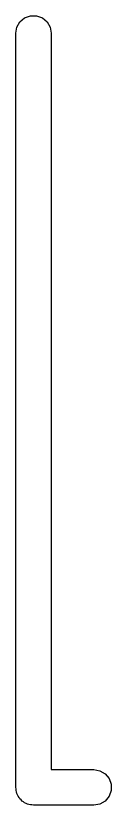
# Model space of a CAD drawing. Extents: x 91.3 to 189.8, y -113.5 to -60.4.
# Drawn here: x 91.27 to 91.539, y -96.94 to -94.721 of the extents above; entities that cross this region are included whole.
import ezdxf

# ---------------------------------------------------------------- set-up
doc = ezdxf.new("R2010")
doc.units = 0
doc.header["$MEASUREMENT"] = 0
doc.layers.add('BLACK', color=7, linetype='CONTINUOUS')

msp = doc.modelspace()

# ---------------------------------------------------------------- linework, layer by layer
at = {"layer": 'Black'}
for p, q in [((91.2817, -94.7379), (91.295, -94.7267)), ((91.295, -94.7267), (91.3113, -94.7208)), ((91.3113, -94.7208), (91.3287, -94.7208)), ((91.3287, -94.7208), (91.345, -94.7267)), ((91.345, -94.7267), (91.3583, -94.7379)), ((91.27, -94.77), (91.273, -94.7529)), ((91.273, -94.7529), (91.2817, -94.7379)), ((91.3583, -94.7379), (91.367, -94.7529)), ((91.367, -94.7529), (91.37, -94.77)), ((91.27, -96.89), (91.27, -94.77)), ((91.37, -94.77), (91.37, -96.84)), ((91.37, -96.84), (91.49, -96.84)), ((91.49, -96.84), (91.5071, -96.843)), ((91.5071, -96.843), (91.5221, -96.8517)), ((91.5221, -96.8517), (91.5333, -96.865)), ((91.5333, -96.865), (91.5392, -96.8813)), ((91.2708, -96.8943), (91.27, -96.89)), ((91.5392, -96.8813), (91.5392, -96.8987)), ((91.2708, -96.8987), (91.2708, -96.8943)), ((91.2723, -96.9028), (91.2708, -96.8987)), ((91.273, -96.9071), (91.2723, -96.9028)), ((91.2752, -96.9109), (91.273, -96.9071)), ((91.2767, -96.915), (91.2752, -96.9109)), ((91.5392, -96.8987), (91.5333, -96.915)), ((91.2795, -96.9184), (91.2767, -96.915)), ((91.2817, -96.9221), (91.2795, -96.9184)), ((91.285, -96.925), (91.2817, -96.9221)), ((91.2879, -96.9283), (91.285, -96.925)), ((91.2916, -96.9305), (91.2879, -96.9283)), ((91.295, -96.9333), (91.2916, -96.9305)), ((91.2991, -96.9348), (91.295, -96.9333)), ((91.5221, -96.9283), (91.5071, -96.937)), ((91.5333, -96.915), (91.5221, -96.9283)), ((91.3029, -96.937), (91.2991, -96.9348)), ((91.3072, -96.9377), (91.3029, -96.937)), ((91.3113, -96.9392), (91.3072, -96.9377)), ((91.3157, -96.9392), (91.3113, -96.9392)), ((91.32, -96.94), (91.3157, -96.9392)), ((91.49, -96.94), (91.32, -96.94)), ((91.5071, -96.937), (91.49, -96.94))]:
    msp.add_line(p, q, dxfattribs=at)

doc.saveas('drawing.dxf')
